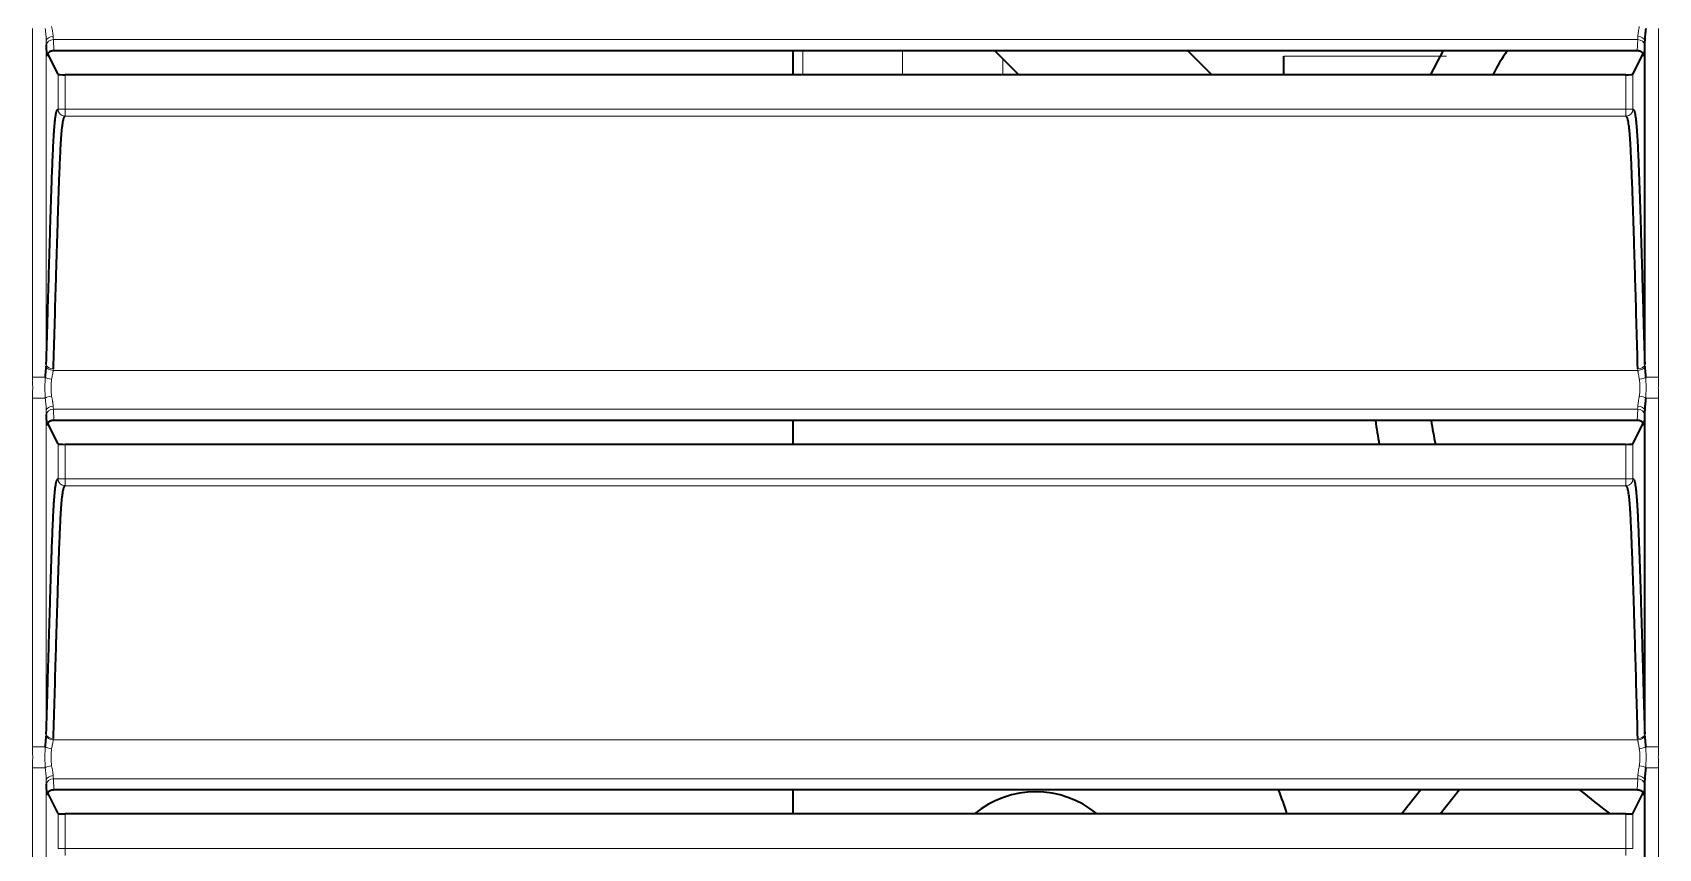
# Model space of a CAD drawing. Header units: inches. Extents: x -1096 to 3103, y -191 to 3207.
# Drawn here: x 618.4 to 677.4, y 1684.6 to 1714.2 of the extents above; entities that cross this region are included whole.
import ezdxf

# ---------------------------------------------------------------- set-up
doc = ezdxf.new("R2010")
doc.units = ezdxf.units.IN

msp = doc.modelspace()

# ---------------------------------------------------------------- linework, layer by layer
at = {"lineweight": 13}
for p, q in [((618.385, 1701.679), (618.385, 1714.313)), ((677.35, 1714.313), (677.35, 1701.679)), ((618.884, 1713.864), (618.884, 1702.131)), ((619.14, 1713.915), (619.157, 1713.51)), ((676.596, 1713.915), (619.14, 1713.915)), ((676.578, 1713.51), (676.596, 1713.915)), ((646.316, 1713.507), (646.316, 1712.639)), ((649.93, 1713.506), (649.93, 1712.637)), ((653.574, 1712.641), (653.574, 1713.222)), ((619.313, 1711.389), (619.313, 1712.657)), ((619.563, 1712.641), (619.563, 1711.389)), ((676.172, 1711.389), (676.172, 1712.641)), ((676.422, 1712.657), (676.422, 1711.389)), ((619.313, 1711.389), (619.563, 1711.389)), ((619.563, 1711.139), (619.563, 1711.389)), ((619.563, 1711.389), (676.172, 1711.389)), ((676.422, 1711.389), (676.172, 1711.389)), ((676.172, 1711.139), (676.172, 1711.389)), ((676.172, 1711.139), (619.563, 1711.139)), ((619.132, 1701.923), (676.604, 1701.923)), ((618.385, 1701.679), (618.848, 1701.679)), ((676.888, 1701.679), (677.35, 1701.679)), ((618.385, 1700.913), (618.848, 1700.913)), ((618.385, 1688.279), (618.385, 1700.913)), ((676.888, 1700.913), (677.35, 1700.913)), ((677.35, 1700.913), (677.35, 1688.279)), ((618.884, 1700.464), (618.884, 1688.731)), ((619.14, 1700.515), (619.157, 1700.11)), ((676.596, 1700.515), (619.14, 1700.515)), ((676.578, 1700.11), (676.596, 1700.515)), ((619.313, 1697.989), (619.313, 1699.257)), ((619.563, 1699.241), (619.563, 1697.989)), ((676.172, 1697.989), (676.172, 1699.241)), ((676.422, 1699.257), (676.422, 1697.989)), ((619.313, 1697.989), (619.563, 1697.989)), ((619.563, 1697.739), (619.563, 1697.989)), ((619.563, 1697.989), (676.172, 1697.989)), ((676.172, 1697.739), (619.563, 1697.739)), ((676.422, 1697.989), (676.172, 1697.989)), ((676.172, 1697.739), (676.172, 1697.989)), ((618.385, 1688.279), (618.848, 1688.279)), ((619.132, 1688.523), (676.604, 1688.523)), ((676.888, 1688.279), (677.35, 1688.279)), ((618.385, 1687.513), (618.848, 1687.513)), ((618.385, 1674.879), (618.385, 1687.513)), ((618.884, 1687.064), (618.884, 1675.331)), ((619.14, 1687.115), (619.157, 1686.71)), ((676.596, 1687.115), (619.14, 1687.115)), ((676.578, 1686.71), (676.596, 1687.115)), ((676.888, 1687.513), (677.35, 1687.513)), ((677.35, 1687.513), (677.35, 1674.879)), ((619.313, 1684.589), (619.313, 1685.857)), ((619.563, 1685.841), (619.563, 1684.589)), ((676.172, 1684.589), (676.172, 1685.841)), ((676.422, 1685.857), (676.422, 1684.589)), ((619.313, 1684.589), (619.563, 1684.589)), ((619.563, 1684.589), (676.172, 1684.589)), ((619.563, 1684.339), (619.563, 1684.589)), ((676.422, 1684.589), (676.172, 1684.589)), ((676.172, 1684.339), (676.172, 1684.589))]:
    msp.add_line(p, q, dxfattribs=at)
at = {"lineweight": 35}
for p, q in [((618.907, 1713.319), (618.89, 1713.72)), ((676.845, 1713.72), (676.828, 1713.319)), ((676.851, 1702.131), (676.851, 1713.864)), ((619.313, 1712.657), (618.937, 1713.403)), ((676.578, 1713.51), (619.157, 1713.51)), ((645.968, 1712.634), (645.968, 1713.502)), ((653.285, 1713.51), (654.154, 1712.641)), ((661.154, 1712.641), (660.285, 1713.51)), ((676.422, 1712.657), (676.797, 1713.403)), ((676.172, 1712.641), (619.563, 1712.641)), ((618.907, 1699.919), (618.89, 1700.32)), ((619.313, 1699.257), (618.937, 1700.003)), ((676.578, 1700.11), (619.157, 1700.11)), ((645.968, 1699.238), (645.968, 1700.107)), ((676.422, 1699.257), (676.797, 1700.003)), ((676.845, 1700.32), (676.828, 1699.919)), ((676.851, 1688.731), (676.851, 1700.464)), ((676.172, 1699.241), (619.563, 1699.241)), ((676.851, 1675.331), (676.851, 1687.064)), ((618.907, 1686.519), (618.89, 1686.92)), ((619.313, 1685.857), (618.937, 1686.603)), ((676.578, 1686.71), (619.157, 1686.71)), ((645.968, 1685.835), (645.968, 1686.703)), ((668.029, 1685.84), (668.722, 1686.71)), ((669.432, 1685.84), (670.125, 1686.71)), ((676.422, 1685.857), (676.797, 1686.603)), ((676.845, 1686.92), (676.828, 1686.519)), ((676.172, 1685.841), (619.563, 1685.841))]:
    msp.add_line(p, q, dxfattribs=at)
for centre, radius, start, end in [((688.368, 1703.141), 21.5, 151.16062, 153.77625), ((688.368, 1703.141), 19.5, 147.87563, 150.84), ((688.368, 1703.141), 21.5, 188.10563, 190.45125), ((688.368, 1703.141), 19.5, 188.94375, 191.5425), ((654.768, 1683.141), 3.5, 50.48438, 129.51562), ((654.768, 1683.141), 9.5, 16.50937, 22.06687), ((688.368, 1703.141), 21.5, 229.84312, 233.57813)]:
    msp.add_arc(centre, radius, start, end, dxfattribs=at)
at = {"lineweight": 13}
for centre, major_axis, ratio, start_param, end_param in [((619.134, 1713.864), (-0.25, -0.008), 0.665625, 4.69165, 6.236404), ((618.917, 1714.696), (0, 1.25), 0.034921, 2.299368, 2.466852), ((619.14, 1713.72), (-0.25, -0.011), 0.780579, 4.678329, 6.227322), ((619.167, 1714.696), (0, 1), 0.043651, 2.299368, 2.466852), ((676.568, 1714.696), (0, 1), 0.043651, 3.816333, 3.983817), ((676.596, 1713.72), (-0.25, 0.011), 0.780579, 3.197456, 4.746449), ((676.601, 1713.864), (-0.25, 0.008), 0.665625, 3.188374, 4.733128), ((676.818, 1714.696), (0, 1.25), 0.034921, 3.816334, 3.983818), ((619.563, 1711.389), (-0.066, 0.241), 0.999345, 1.301791, 2.872251), ((676.172, 1711.389), (-0.066, -0.241), 0.999345, 0.269342, 1.839802), ((619.132, 1702.079), (-0.249, 0.018), 0.625593, 0.115951, 1.616349), ((619.134, 1702.131), (-0.25, 0.007), 0.626591, 0.044795, 1.588394), ((676.601, 1702.131), (-0.25, -0.007), 0.626591, 1.553199, 3.096797), ((676.604, 1702.079), (-0.249, -0.018), 0.625593, 1.525244, 3.025641), ((619.079, 1701.679), (-0.248, 0.033), 0.303681, 0.408018, 1.610641), ((676.656, 1701.679), (-0.248, -0.033), 0.303681, 1.530952, 2.733575), ((619.079, 1700.913), (-0.248, -0.033), 0.303681, 4.672545, 5.875168), ((619.134, 1700.464), (-0.25, -0.008), 0.665625, 4.69165, 6.236404), ((619.167, 1701.296), (0, 1), 0.043651, 2.299368, 2.466852), ((676.568, 1701.296), (0, 1), 0.043651, 3.816333, 3.983817), ((676.601, 1700.464), (-0.25, 0.008), 0.665625, 3.188374, 4.733128), ((676.656, 1700.913), (-0.248, 0.033), 0.303681, 3.54961, 4.752233), ((618.917, 1701.296), (0, 1.25), 0.034921, 2.299368, 2.466852), ((619.14, 1700.32), (-0.25, -0.011), 0.780579, 4.678329, 6.227322), ((676.596, 1700.32), (-0.25, 0.011), 0.780579, 3.197456, 4.746449), ((676.818, 1701.296), (0, 1.25), 0.034921, 3.816334, 3.983818), ((619.563, 1697.989), (-0.066, 0.241), 0.999345, 1.301791, 2.872251), ((676.172, 1697.989), (-0.066, -0.241), 0.999345, 0.269342, 1.839802), ((619.079, 1688.279), (-0.248, 0.033), 0.303681, 0.408018, 1.610641), ((619.132, 1688.679), (-0.249, 0.018), 0.625593, 0.115951, 1.616349), ((619.134, 1688.731), (-0.25, 0.007), 0.626591, 0.044795, 1.588394), ((676.601, 1688.731), (-0.25, -0.007), 0.626591, 1.553199, 3.096797), ((676.604, 1688.679), (-0.249, -0.018), 0.625593, 1.525244, 3.025641), ((676.656, 1688.279), (-0.248, -0.033), 0.303681, 1.530952, 2.733575), ((619.079, 1687.513), (-0.248, -0.033), 0.303681, 4.672545, 5.875168), ((619.134, 1687.064), (-0.25, -0.008), 0.665625, 4.69165, 6.236404), ((618.917, 1687.896), (0, 1.25), 0.034921, 2.299368, 2.466852), ((619.14, 1686.92), (-0.25, -0.011), 0.780579, 4.678329, 6.227322), ((619.167, 1687.896), (0, 1), 0.043651, 2.299368, 2.466852), ((676.568, 1687.896), (0, 1), 0.043651, 3.816333, 3.983817), ((676.596, 1686.92), (-0.25, 0.011), 0.780579, 3.197456, 4.746449), ((676.601, 1687.064), (-0.25, 0.008), 0.665625, 3.188374, 4.733128), ((676.656, 1687.513), (-0.248, 0.033), 0.303681, 3.54961, 4.752233), ((676.818, 1687.896), (0, 1.25), 0.034921, 3.816334, 3.983818)]:
    msp.add_ellipse(centre, major_axis=major_axis, ratio=ratio, start_param=start_param, end_param=end_param, dxfattribs=at)
at = {"lineweight": 35}
for centre, start_param, end_param in [((619.563, 1712.658), 3.176499, 4.712389), ((676.172, 1712.658), 4.712389, 6.248279), ((619.563, 1699.258), 3.176499, 4.712389), ((676.172, 1699.258), 4.712389, 6.248279), ((619.563, 1685.858), 3.176499, 4.712389), ((676.172, 1685.858), 4.712389, 6.248279)]:
    msp.add_ellipse(centre, major_axis=(0.25, 0), ratio=0.06935, start_param=start_param, end_param=end_param, dxfattribs=at)
at = {"lineweight": 13}
for points, knots in [([(618.884, 1713.864), (618.884, 1713.899), (618.882, 1713.934), (618.877, 1714.008), (618.873, 1714.045), (618.863, 1714.157), (618.855, 1714.235), (618.848, 1714.313)], [0, 0, 0, 0, 0.25, 0.25, 0.5, 0.5, 1, 1, 1, 1]), ([(619.079, 1714.39), (619.09, 1714.324), (619.103, 1714.261), (619.116, 1714.185), (619.118, 1714.171), (619.123, 1714.141), (619.125, 1714.127), (619.131, 1714.084), (619.133, 1714.057), (619.134, 1714.03)], [0, 0, 0, 0, 0.5, 0.5, 0.625, 0.625, 0.75, 0.75, 1, 1, 1, 1]), ([(676.601, 1714.03), (676.602, 1714.057), (676.605, 1714.084), (676.612, 1714.14), (676.617, 1714.169), (676.627, 1714.23), (676.633, 1714.26), (676.645, 1714.324), (676.651, 1714.357), (676.656, 1714.39)], [0, 0, 0, 0, 0.25, 0.25, 0.5, 0.5, 0.75, 0.75, 1, 1, 1, 1]), ([(663.768, 1713.32), (665.1, 1713.319), (666.433, 1713.319), (668.398, 1713.319), (669.032, 1713.319), (669.665, 1713.319)], [0, 0, 0, 0, 0.677864, 0.677864, 1, 1, 1, 1]), ([(619.132, 1701.923), (619.127, 1701.874), (619.119, 1701.823), (619.104, 1701.743), (619.099, 1701.716), (619.089, 1701.66), (619.084, 1701.631), (619.079, 1701.602)], [0, 0, 0, 0, 0.5, 0.5, 0.75, 0.75, 1, 1, 1, 1]), ([(676.656, 1701.602), (676.647, 1701.66), (676.636, 1701.716), (676.621, 1701.796), (676.617, 1701.822), (676.611, 1701.861), (676.609, 1701.873), (676.606, 1701.898), (676.605, 1701.911), (676.604, 1701.923)], [0, 0, 0, 0, 0.5, 0.5, 0.75, 0.75, 0.875, 0.875, 1, 1, 1, 1]), ([(618.385, 1700.913), (618.385, 1700.977), (618.387, 1701.041), (618.389, 1701.169), (618.391, 1701.232), (618.391, 1701.36), (618.389, 1701.424), (618.387, 1701.551), (618.385, 1701.615), (618.385, 1701.679)], [0, 0, 0, 0, 0.25, 0.25, 0.5, 0.5, 0.75, 0.75, 1, 1, 1, 1]), ([(618.848, 1700.913), (618.845, 1700.945), (618.843, 1700.977), (618.84, 1701.04), (618.839, 1701.072), (618.836, 1701.167), (618.835, 1701.231), (618.835, 1701.327), (618.835, 1701.359), (618.836, 1701.424), (618.837, 1701.456), (618.839, 1701.52), (618.84, 1701.552), (618.843, 1701.615), (618.845, 1701.647), (618.848, 1701.679)], [0, 0, 0, 0, 0.125, 0.125, 0.25, 0.25, 0.5, 0.5, 0.625, 0.625, 0.75, 0.75, 0.875, 0.875, 1, 1, 1, 1]), ([(619.079, 1701.602), (619.075, 1701.577), (619.072, 1701.552), (619.066, 1701.502), (619.064, 1701.477), (619.061, 1701.426), (619.059, 1701.4), (619.058, 1701.348), (619.057, 1701.322), (619.057, 1701.243), (619.059, 1701.192), (619.064, 1701.115), (619.066, 1701.09), (619.072, 1701.04), (619.075, 1701.015), (619.079, 1700.99)], [0, 0, 0, 0, 0.125, 0.125, 0.25, 0.25, 0.375, 0.375, 0.5, 0.5, 0.75, 0.75, 0.875, 0.875, 1, 1, 1, 1]), ([(676.656, 1700.99), (676.66, 1701.015), (676.663, 1701.04), (676.669, 1701.09), (676.671, 1701.115), (676.675, 1701.166), (676.676, 1701.192), (676.677, 1701.244), (676.678, 1701.27), (676.678, 1701.349), (676.676, 1701.4), (676.671, 1701.477), (676.669, 1701.502), (676.663, 1701.552), (676.66, 1701.577), (676.656, 1701.602)], [0, 0, 0, 0, 0.125, 0.125, 0.25, 0.25, 0.375, 0.375, 0.5, 0.5, 0.75, 0.75, 0.875, 0.875, 1, 1, 1, 1]), ([(676.888, 1701.679), (676.89, 1701.647), (676.892, 1701.615), (676.895, 1701.552), (676.897, 1701.52), (676.899, 1701.425), (676.9, 1701.361), (676.9, 1701.265), (676.9, 1701.233), (676.899, 1701.169), (676.898, 1701.136), (676.897, 1701.072), (676.895, 1701.04), (676.892, 1700.977), (676.89, 1700.945), (676.888, 1700.913)], [0, 0, 0, 0, 0.125, 0.125, 0.25, 0.25, 0.5, 0.5, 0.625, 0.625, 0.75, 0.75, 0.875, 0.875, 1, 1, 1, 1]), ([(677.35, 1701.679), (677.35, 1701.615), (677.349, 1701.551), (677.346, 1701.424), (677.345, 1701.36), (677.345, 1701.232), (677.346, 1701.168), (677.349, 1701.041), (677.35, 1700.977), (677.35, 1700.913)], [0, 0, 0, 0, 0.25, 0.25, 0.5, 0.5, 0.75, 0.75, 1, 1, 1, 1]), ([(618.884, 1700.464), (618.884, 1700.499), (618.882, 1700.534), (618.877, 1700.608), (618.873, 1700.645), (618.863, 1700.757), (618.855, 1700.835), (618.848, 1700.913)], [0, 0, 0, 0, 0.25, 0.25, 0.5, 0.5, 1, 1, 1, 1]), ([(619.079, 1700.99), (619.09, 1700.924), (619.103, 1700.861), (619.116, 1700.785), (619.118, 1700.771), (619.123, 1700.741), (619.125, 1700.727), (619.131, 1700.684), (619.133, 1700.657), (619.134, 1700.63)], [0, 0, 0, 0, 0.5, 0.5, 0.625, 0.625, 0.75, 0.75, 1, 1, 1, 1]), ([(676.601, 1700.63), (676.602, 1700.657), (676.605, 1700.684), (676.612, 1700.74), (676.617, 1700.769), (676.627, 1700.83), (676.633, 1700.86), (676.645, 1700.924), (676.651, 1700.957), (676.656, 1700.99)], [0, 0, 0, 0, 0.25, 0.25, 0.5, 0.5, 0.75, 0.75, 1, 1, 1, 1]), ([(618.385, 1687.513), (618.385, 1687.577), (618.387, 1687.641), (618.389, 1687.769), (618.391, 1687.832), (618.391, 1687.96), (618.389, 1688.024), (618.387, 1688.151), (618.385, 1688.215), (618.385, 1688.279)], [0, 0, 0, 0, 0.25, 0.25, 0.5, 0.5, 0.75, 0.75, 1, 1, 1, 1]), ([(618.848, 1687.513), (618.845, 1687.545), (618.843, 1687.577), (618.84, 1687.64), (618.839, 1687.672), (618.836, 1687.767), (618.835, 1687.831), (618.835, 1687.927), (618.835, 1687.959), (618.836, 1688.024), (618.837, 1688.056), (618.839, 1688.12), (618.84, 1688.152), (618.843, 1688.215), (618.845, 1688.247), (618.848, 1688.279)], [0, 0, 0, 0, 0.125, 0.125, 0.25, 0.25, 0.5, 0.5, 0.625, 0.625, 0.75, 0.75, 0.875, 0.875, 1, 1, 1, 1]), ([(619.079, 1688.202), (619.075, 1688.177), (619.072, 1688.152), (619.066, 1688.102), (619.064, 1688.077), (619.061, 1688.026), (619.059, 1688), (619.058, 1687.948), (619.057, 1687.922), (619.057, 1687.843), (619.059, 1687.792), (619.064, 1687.715), (619.066, 1687.69), (619.072, 1687.64), (619.075, 1687.615), (619.079, 1687.59)], [0, 0, 0, 0, 0.125, 0.125, 0.25, 0.25, 0.375, 0.375, 0.5, 0.5, 0.75, 0.75, 0.875, 0.875, 1, 1, 1, 1]), ([(619.132, 1688.523), (619.127, 1688.474), (619.119, 1688.423), (619.104, 1688.343), (619.099, 1688.316), (619.089, 1688.26), (619.084, 1688.231), (619.079, 1688.202)], [0, 0, 0, 0, 0.5, 0.5, 0.75, 0.75, 1, 1, 1, 1]), ([(676.656, 1688.202), (676.647, 1688.26), (676.636, 1688.316), (676.621, 1688.396), (676.617, 1688.422), (676.611, 1688.461), (676.609, 1688.473), (676.606, 1688.498), (676.605, 1688.511), (676.604, 1688.523)], [0, 0, 0, 0, 0.5, 0.5, 0.75, 0.75, 0.875, 0.875, 1, 1, 1, 1]), ([(676.656, 1687.59), (676.66, 1687.615), (676.663, 1687.64), (676.669, 1687.69), (676.671, 1687.715), (676.675, 1687.766), (676.676, 1687.792), (676.677, 1687.844), (676.678, 1687.87), (676.678, 1687.949), (676.676, 1688), (676.671, 1688.077), (676.669, 1688.102), (676.663, 1688.152), (676.66, 1688.177), (676.656, 1688.202)], [0, 0, 0, 0, 0.125, 0.125, 0.25, 0.25, 0.375, 0.375, 0.5, 0.5, 0.75, 0.75, 0.875, 0.875, 1, 1, 1, 1]), ([(676.888, 1688.279), (676.89, 1688.247), (676.892, 1688.215), (676.895, 1688.152), (676.897, 1688.12), (676.899, 1688.025), (676.9, 1687.961), (676.9, 1687.865), (676.9, 1687.833), (676.899, 1687.769), (676.898, 1687.736), (676.897, 1687.672), (676.895, 1687.64), (676.892, 1687.577), (676.89, 1687.545), (676.888, 1687.513)], [0, 0, 0, 0, 0.125, 0.125, 0.25, 0.25, 0.5, 0.5, 0.625, 0.625, 0.75, 0.75, 0.875, 0.875, 1, 1, 1, 1]), ([(677.35, 1688.279), (677.35, 1688.215), (677.349, 1688.151), (677.346, 1688.024), (677.345, 1687.96), (677.345, 1687.832), (677.346, 1687.768), (677.349, 1687.641), (677.35, 1687.577), (677.35, 1687.513)], [0, 0, 0, 0, 0.25, 0.25, 0.5, 0.5, 0.75, 0.75, 1, 1, 1, 1]), ([(618.884, 1687.064), (618.884, 1687.099), (618.882, 1687.134), (618.877, 1687.208), (618.873, 1687.245), (618.863, 1687.357), (618.855, 1687.435), (618.848, 1687.513)], [0, 0, 0, 0, 0.25, 0.25, 0.5, 0.5, 1, 1, 1, 1]), ([(619.079, 1687.59), (619.09, 1687.524), (619.103, 1687.461), (619.116, 1687.385), (619.118, 1687.371), (619.123, 1687.341), (619.125, 1687.327), (619.131, 1687.284), (619.133, 1687.257), (619.134, 1687.23)], [0, 0, 0, 0, 0.5, 0.5, 0.625, 0.625, 0.75, 0.75, 1, 1, 1, 1]), ([(676.601, 1687.23), (676.602, 1687.257), (676.605, 1687.284), (676.612, 1687.34), (676.617, 1687.369), (676.627, 1687.43), (676.633, 1687.46), (676.645, 1687.524), (676.651, 1687.557), (676.656, 1687.59)], [0, 0, 0, 0, 0.25, 0.25, 0.5, 0.5, 0.75, 0.75, 1, 1, 1, 1])]:
    msp.add_open_spline(points, degree=3, knots=knots, dxfattribs=at)
at = {"lineweight": 35}
for points, knots in [([(676.888, 1714.313), (676.884, 1714.274), (676.88, 1714.235), (676.873, 1714.157), (676.869, 1714.119), (676.862, 1714.044), (676.859, 1714.007), (676.853, 1713.934), (676.852, 1713.899), (676.851, 1713.864)], [0, 0, 0, 0, 0.25, 0.25, 0.5, 0.5, 0.75, 0.75, 1, 1, 1, 1]), ([(619.157, 1713.51), (619.141, 1713.51), (619.125, 1713.509), (619.101, 1713.505), (619.094, 1713.503), (619.078, 1713.5), (619.07, 1713.498), (619.048, 1713.491), (619.034, 1713.485), (619.007, 1713.471), (618.994, 1713.463), (618.971, 1713.445), (618.961, 1713.436), (618.947, 1713.42), (618.943, 1713.415), (618.935, 1713.404), (618.931, 1713.398), (618.922, 1713.381), (618.917, 1713.369), (618.91, 1713.344), (618.908, 1713.332), (618.907, 1713.319)], [0, 0, 0, 0, 0.125, 0.125, 0.1875, 0.1875, 0.25, 0.25, 0.375, 0.375, 0.5, 0.5, 0.625, 0.625, 0.6875, 0.6875, 0.75, 0.75, 0.875, 0.875, 1, 1, 1, 1]), ([(663.768, 1712.636), (663.768, 1712.643), (663.768, 1712.65), (663.768, 1712.76), (663.768, 1712.867), (663.768, 1713.032), (663.768, 1713.089), (663.768, 1713.174), (663.768, 1713.203), (663.768, 1713.261), (663.768, 1713.29), (663.768, 1713.32)], [0, 0, 0, 0, 0.034458, 0.034458, 0.517229, 0.517229, 0.758614, 0.758614, 0.879307, 0.879307, 1, 1, 1, 1]), ([(676.828, 1713.319), (676.828, 1713.332), (676.826, 1713.344), (676.821, 1713.362), (676.818, 1713.368), (676.813, 1713.381), (676.811, 1713.386), (676.801, 1713.404), (676.793, 1713.415), (676.775, 1713.436), (676.764, 1713.445), (676.741, 1713.463), (676.729, 1713.471), (676.709, 1713.481), (676.702, 1713.484), (676.687, 1713.49), (676.68, 1713.493), (676.658, 1713.5), (676.642, 1713.504), (676.61, 1713.509), (676.594, 1713.51), (676.578, 1713.51)], [0, 0, 0, 0, 0.125, 0.125, 0.1875, 0.1875, 0.25, 0.25, 0.375, 0.375, 0.5, 0.5, 0.625, 0.625, 0.6875, 0.6875, 0.75, 0.75, 0.875, 0.875, 1, 1, 1, 1]), ([(618.884, 1702.131), (618.899, 1702.653), (618.914, 1703.175), (618.936, 1703.953), (618.943, 1704.213), (618.958, 1704.73), (618.966, 1704.988), (618.981, 1705.502), (618.988, 1705.758), (619.004, 1706.268), (619.011, 1706.522), (619.027, 1707.026), (619.034, 1707.276), (619.05, 1707.772), (619.058, 1708.018), (619.07, 1708.38), (619.074, 1708.5), (619.081, 1708.678), (619.083, 1708.737), (619.087, 1708.855), (619.089, 1708.913), (619.095, 1709.086), (619.104, 1709.313), (619.113, 1709.531), (619.126, 1709.849), (619.136, 1710.049), (619.151, 1710.323), (619.156, 1710.41), (619.162, 1710.512), (619.163, 1710.532), (619.166, 1710.571), (619.17, 1710.629), (619.174, 1710.683), (619.182, 1710.786), (619.187, 1710.848), (619.198, 1710.96), (619.204, 1711.01), (619.22, 1711.142), (619.232, 1711.206), (619.246, 1711.267), (619.249, 1711.278), (619.255, 1711.298), (619.258, 1711.307), (619.266, 1711.332), (619.272, 1711.345), (619.284, 1711.366), (619.29, 1711.373), (619.301, 1711.384), (619.307, 1711.388), (619.313, 1711.389)], [0, 0, 0, 0, 0.125, 0.125, 0.1875, 0.1875, 0.25, 0.25, 0.3125, 0.3125, 0.375, 0.375, 0.4375, 0.4375, 0.5, 0.5, 0.53125, 0.53125, 0.546875, 0.546875, 0.5625, 0.5625, 0.59375, 0.625, 0.625, 0.6875, 0.6875, 0.71875, 0.71875, 0.726562, 0.726562, 0.734375, 0.75, 0.75, 0.78125, 0.78125, 0.8125, 0.8125, 0.875, 0.875, 0.890625, 0.890625, 0.90625, 0.90625, 0.9375, 0.9375, 0.96875, 0.96875, 1, 1, 1, 1]), ([(676.422, 1711.389), (676.428, 1711.388), (676.434, 1711.384), (676.446, 1711.373), (676.451, 1711.366), (676.463, 1711.345), (676.469, 1711.332), (676.478, 1711.307), (676.481, 1711.298), (676.486, 1711.278), (676.489, 1711.267), (676.504, 1711.207), (676.515, 1711.142), (676.532, 1711.01), (676.537, 1710.96), (676.548, 1710.849), (676.553, 1710.786), (676.561, 1710.683), (676.564, 1710.647), (676.569, 1710.572), (676.572, 1710.533), (676.58, 1710.41), (676.585, 1710.323), (676.599, 1710.05), (676.609, 1709.849), (676.622, 1709.531), (676.631, 1709.314), (676.64, 1709.087), (676.646, 1708.913), (676.648, 1708.855), (676.653, 1708.738), (676.655, 1708.679), (676.661, 1708.501), (676.665, 1708.381), (676.677, 1708.018), (676.685, 1707.773), (676.701, 1707.277), (676.709, 1707.026), (676.724, 1706.522), (676.732, 1706.268), (676.747, 1705.758), (676.754, 1705.502), (676.769, 1704.988), (676.777, 1704.73), (676.792, 1704.213), (676.799, 1703.954), (676.821, 1703.175), (676.836, 1702.653), (676.851, 1702.131)], [0, 0, 0, 0, 0.03125, 0.03125, 0.0625, 0.0625, 0.09375, 0.09375, 0.109375, 0.109375, 0.125, 0.125, 0.1875, 0.1875, 0.21875, 0.21875, 0.25, 0.25, 0.265625, 0.265625, 0.28125, 0.28125, 0.3125, 0.3125, 0.375, 0.375, 0.40625, 0.4375, 0.4375, 0.453125, 0.453125, 0.46875, 0.46875, 0.5, 0.5, 0.5625, 0.5625, 0.625, 0.625, 0.6875, 0.6875, 0.75, 0.75, 0.8125, 0.8125, 0.875, 0.875, 1, 1, 1, 1]), ([(619.563, 1711.139), (619.557, 1711.138), (619.551, 1711.135), (619.54, 1711.124), (619.534, 1711.116), (619.522, 1711.096), (619.516, 1711.083), (619.507, 1711.059), (619.505, 1711.05), (619.499, 1711.03), (619.496, 1711.019), (619.481, 1710.959), (619.47, 1710.895), (619.453, 1710.764), (619.447, 1710.714), (619.436, 1710.603), (619.43, 1710.54), (619.422, 1710.437), (619.419, 1710.401), (619.415, 1710.344), (619.414, 1710.325), (619.411, 1710.286), (619.41, 1710.265), (619.404, 1710.163), (619.398, 1710.077), (619.388, 1709.895), (619.384, 1709.799), (619.374, 1709.601), (619.365, 1709.396), (619.356, 1709.18), (619.347, 1708.959), (619.343, 1708.847), (619.335, 1708.618), (619.331, 1708.502), (619.322, 1708.267), (619.318, 1708.149), (619.306, 1707.79), (619.298, 1707.547), (619.283, 1707.057), (619.275, 1706.809), (619.26, 1706.31), (619.252, 1706.06), (619.237, 1705.556), (619.23, 1705.303), (619.207, 1704.541), (619.193, 1704.03), (619.163, 1703.005), (619.149, 1702.49), (619.134, 1701.974)], [0, 0, 0, 0, 0.03125, 0.03125, 0.0625, 0.0625, 0.09375, 0.09375, 0.109375, 0.109375, 0.125, 0.125, 0.1875, 0.1875, 0.21875, 0.21875, 0.25, 0.25, 0.265625, 0.265625, 0.273437, 0.273437, 0.28125, 0.28125, 0.3125, 0.3125, 0.34375, 0.34375, 0.375, 0.40625, 0.40625, 0.4375, 0.4375, 0.46875, 0.46875, 0.5, 0.5, 0.5625, 0.5625, 0.625, 0.625, 0.6875, 0.6875, 0.75, 0.75, 0.875, 0.875, 1, 1, 1, 1]), ([(676.601, 1701.974), (676.586, 1702.489), (676.572, 1703.004), (676.543, 1704.028), (676.528, 1704.538), (676.506, 1705.299), (676.498, 1705.552), (676.483, 1706.055), (676.476, 1706.306), (676.461, 1706.804), (676.453, 1707.051), (676.437, 1707.541), (676.429, 1707.784), (676.417, 1708.142), (676.413, 1708.261), (676.405, 1708.496), (676.401, 1708.612), (676.392, 1708.841), (676.388, 1708.954), (676.379, 1709.175), (676.37, 1709.392), (676.361, 1709.597), (676.352, 1709.795), (676.347, 1709.891), (676.337, 1710.074), (676.332, 1710.161), (676.325, 1710.263), (676.324, 1710.283), (676.321, 1710.323), (676.317, 1710.381), (676.313, 1710.435), (676.305, 1710.539), (676.3, 1710.601), (676.288, 1710.713), (676.283, 1710.763), (676.266, 1710.894), (676.254, 1710.959), (676.24, 1711.018), (676.237, 1711.029), (676.231, 1711.049), (676.228, 1711.058), (676.219, 1711.083), (676.213, 1711.096), (676.201, 1711.116), (676.196, 1711.124), (676.184, 1711.135), (676.178, 1711.138), (676.172, 1711.139)], [0, 0, 0, 0, 0.125, 0.125, 0.25, 0.25, 0.3125, 0.3125, 0.375, 0.375, 0.4375, 0.4375, 0.5, 0.5, 0.53125, 0.53125, 0.5625, 0.5625, 0.59375, 0.59375, 0.625, 0.65625, 0.65625, 0.6875, 0.6875, 0.71875, 0.71875, 0.726563, 0.726563, 0.734375, 0.75, 0.75, 0.78125, 0.78125, 0.8125, 0.8125, 0.875, 0.875, 0.890625, 0.890625, 0.90625, 0.90625, 0.9375, 0.9375, 0.96875, 0.96875, 1, 1, 1, 1]), ([(618.848, 1701.679), (618.851, 1701.713), (618.854, 1701.748), (618.861, 1701.817), (618.864, 1701.851), (618.871, 1701.917), (618.874, 1701.95), (618.879, 1702.016), (618.881, 1702.048), (618.883, 1702.079)], [0, 0, 0, 0, 0.25, 0.25, 0.5, 0.5, 0.75, 0.75, 1, 1, 1, 1]), ([(676.853, 1702.079), (676.854, 1702.048), (676.856, 1702.015), (676.862, 1701.95), (676.865, 1701.917), (676.874, 1701.817), (676.881, 1701.748), (676.888, 1701.679)], [0, 0, 0, 0, 0.25, 0.25, 0.5, 0.5, 1, 1, 1, 1]), ([(676.888, 1700.913), (676.884, 1700.874), (676.88, 1700.835), (676.873, 1700.757), (676.869, 1700.719), (676.862, 1700.644), (676.859, 1700.607), (676.853, 1700.534), (676.852, 1700.499), (676.851, 1700.464)], [0, 0, 0, 0, 0.25, 0.25, 0.5, 0.5, 0.75, 0.75, 1, 1, 1, 1]), ([(619.157, 1700.11), (619.141, 1700.11), (619.125, 1700.109), (619.101, 1700.105), (619.094, 1700.103), (619.078, 1700.1), (619.07, 1700.098), (619.048, 1700.091), (619.034, 1700.085), (619.007, 1700.071), (618.994, 1700.063), (618.971, 1700.045), (618.961, 1700.036), (618.947, 1700.02), (618.943, 1700.015), (618.935, 1700.004), (618.931, 1699.998), (618.922, 1699.981), (618.917, 1699.969), (618.91, 1699.944), (618.908, 1699.932), (618.907, 1699.919)], [0, 0, 0, 0, 0.125, 0.125, 0.1875, 0.1875, 0.25, 0.25, 0.375, 0.375, 0.5, 0.5, 0.625, 0.625, 0.6875, 0.6875, 0.75, 0.75, 0.875, 0.875, 1, 1, 1, 1]), ([(676.828, 1699.919), (676.828, 1699.932), (676.826, 1699.944), (676.821, 1699.962), (676.818, 1699.968), (676.813, 1699.981), (676.811, 1699.986), (676.801, 1700.004), (676.793, 1700.015), (676.775, 1700.036), (676.764, 1700.045), (676.741, 1700.063), (676.729, 1700.071), (676.709, 1700.081), (676.702, 1700.084), (676.687, 1700.09), (676.68, 1700.093), (676.658, 1700.1), (676.642, 1700.104), (676.61, 1700.109), (676.594, 1700.11), (676.578, 1700.11)], [0, 0, 0, 0, 0.125, 0.125, 0.1875, 0.1875, 0.25, 0.25, 0.375, 0.375, 0.5, 0.5, 0.625, 0.625, 0.6875, 0.6875, 0.75, 0.75, 0.875, 0.875, 1, 1, 1, 1]), ([(618.884, 1688.731), (618.899, 1689.253), (618.914, 1689.775), (618.936, 1690.553), (618.943, 1690.813), (618.958, 1691.33), (618.966, 1691.588), (618.981, 1692.102), (618.988, 1692.358), (619.004, 1692.868), (619.011, 1693.122), (619.027, 1693.626), (619.034, 1693.876), (619.05, 1694.372), (619.058, 1694.618), (619.07, 1694.98), (619.074, 1695.1), (619.081, 1695.278), (619.083, 1695.337), (619.087, 1695.455), (619.089, 1695.513), (619.095, 1695.686), (619.104, 1695.913), (619.113, 1696.131), (619.126, 1696.449), (619.136, 1696.649), (619.151, 1696.923), (619.156, 1697.01), (619.162, 1697.112), (619.163, 1697.132), (619.166, 1697.171), (619.17, 1697.229), (619.174, 1697.283), (619.182, 1697.386), (619.187, 1697.448), (619.198, 1697.56), (619.204, 1697.61), (619.22, 1697.742), (619.232, 1697.806), (619.246, 1697.867), (619.249, 1697.878), (619.255, 1697.898), (619.258, 1697.907), (619.266, 1697.932), (619.272, 1697.945), (619.284, 1697.966), (619.29, 1697.973), (619.301, 1697.984), (619.307, 1697.988), (619.313, 1697.989)], [0, 0, 0, 0, 0.125, 0.125, 0.1875, 0.1875, 0.25, 0.25, 0.3125, 0.3125, 0.375, 0.375, 0.4375, 0.4375, 0.5, 0.5, 0.53125, 0.53125, 0.546875, 0.546875, 0.5625, 0.5625, 0.59375, 0.625, 0.625, 0.6875, 0.6875, 0.71875, 0.71875, 0.726562, 0.726562, 0.734375, 0.75, 0.75, 0.78125, 0.78125, 0.8125, 0.8125, 0.875, 0.875, 0.890625, 0.890625, 0.90625, 0.90625, 0.9375, 0.9375, 0.96875, 0.96875, 1, 1, 1, 1]), ([(619.563, 1697.739), (619.557, 1697.738), (619.551, 1697.735), (619.54, 1697.724), (619.534, 1697.716), (619.522, 1697.696), (619.516, 1697.683), (619.507, 1697.659), (619.505, 1697.65), (619.499, 1697.63), (619.496, 1697.619), (619.481, 1697.559), (619.47, 1697.495), (619.453, 1697.364), (619.447, 1697.314), (619.436, 1697.203), (619.43, 1697.14), (619.422, 1697.037), (619.419, 1697.001), (619.415, 1696.944), (619.414, 1696.925), (619.411, 1696.886), (619.41, 1696.865), (619.404, 1696.763), (619.398, 1696.677), (619.388, 1696.495), (619.384, 1696.399), (619.374, 1696.201), (619.365, 1695.996), (619.356, 1695.78), (619.347, 1695.559), (619.343, 1695.447), (619.335, 1695.218), (619.331, 1695.102), (619.322, 1694.867), (619.318, 1694.749), (619.306, 1694.39), (619.298, 1694.147), (619.283, 1693.657), (619.275, 1693.409), (619.26, 1692.91), (619.252, 1692.66), (619.237, 1692.156), (619.23, 1691.903), (619.207, 1691.141), (619.193, 1690.63), (619.163, 1689.605), (619.149, 1689.09), (619.134, 1688.574)], [0, 0, 0, 0, 0.03125, 0.03125, 0.0625, 0.0625, 0.09375, 0.09375, 0.109375, 0.109375, 0.125, 0.125, 0.1875, 0.1875, 0.21875, 0.21875, 0.25, 0.25, 0.265625, 0.265625, 0.273438, 0.273438, 0.28125, 0.28125, 0.3125, 0.3125, 0.34375, 0.34375, 0.375, 0.40625, 0.40625, 0.4375, 0.4375, 0.46875, 0.46875, 0.5, 0.5, 0.5625, 0.5625, 0.625, 0.625, 0.6875, 0.6875, 0.75, 0.75, 0.875, 0.875, 1, 1, 1, 1]), ([(676.601, 1688.574), (676.586, 1689.089), (676.572, 1689.604), (676.543, 1690.628), (676.528, 1691.138), (676.506, 1691.899), (676.498, 1692.152), (676.483, 1692.655), (676.476, 1692.906), (676.461, 1693.404), (676.453, 1693.651), (676.437, 1694.141), (676.429, 1694.384), (676.417, 1694.742), (676.413, 1694.861), (676.405, 1695.096), (676.401, 1695.212), (676.392, 1695.441), (676.388, 1695.554), (676.379, 1695.775), (676.37, 1695.992), (676.361, 1696.197), (676.352, 1696.395), (676.347, 1696.491), (676.337, 1696.674), (676.332, 1696.761), (676.325, 1696.863), (676.324, 1696.883), (676.321, 1696.923), (676.317, 1696.981), (676.313, 1697.035), (676.305, 1697.139), (676.3, 1697.201), (676.288, 1697.313), (676.283, 1697.363), (676.266, 1697.494), (676.254, 1697.559), (676.24, 1697.618), (676.237, 1697.629), (676.231, 1697.649), (676.228, 1697.658), (676.219, 1697.683), (676.213, 1697.696), (676.201, 1697.716), (676.196, 1697.724), (676.184, 1697.735), (676.178, 1697.738), (676.172, 1697.739)], [0, 0, 0, 0, 0.125, 0.125, 0.25, 0.25, 0.3125, 0.3125, 0.375, 0.375, 0.4375, 0.4375, 0.5, 0.5, 0.53125, 0.53125, 0.5625, 0.5625, 0.59375, 0.59375, 0.625, 0.65625, 0.65625, 0.6875, 0.6875, 0.71875, 0.71875, 0.726563, 0.726563, 0.734375, 0.75, 0.75, 0.78125, 0.78125, 0.8125, 0.8125, 0.875, 0.875, 0.890625, 0.890625, 0.90625, 0.90625, 0.9375, 0.9375, 0.96875, 0.96875, 1, 1, 1, 1]), ([(676.422, 1697.989), (676.428, 1697.988), (676.434, 1697.984), (676.446, 1697.973), (676.451, 1697.966), (676.463, 1697.945), (676.469, 1697.932), (676.478, 1697.907), (676.481, 1697.898), (676.486, 1697.878), (676.489, 1697.867), (676.504, 1697.807), (676.515, 1697.742), (676.532, 1697.61), (676.537, 1697.56), (676.548, 1697.449), (676.553, 1697.386), (676.561, 1697.283), (676.564, 1697.247), (676.569, 1697.172), (676.572, 1697.133), (676.58, 1697.01), (676.585, 1696.923), (676.599, 1696.65), (676.609, 1696.449), (676.622, 1696.131), (676.631, 1695.914), (676.64, 1695.687), (676.646, 1695.513), (676.648, 1695.455), (676.653, 1695.338), (676.655, 1695.279), (676.661, 1695.101), (676.665, 1694.981), (676.677, 1694.618), (676.685, 1694.373), (676.701, 1693.877), (676.709, 1693.626), (676.724, 1693.122), (676.732, 1692.868), (676.747, 1692.358), (676.754, 1692.102), (676.769, 1691.588), (676.777, 1691.33), (676.792, 1690.813), (676.799, 1690.554), (676.821, 1689.775), (676.836, 1689.253), (676.851, 1688.731)], [0, 0, 0, 0, 0.03125, 0.03125, 0.0625, 0.0625, 0.09375, 0.09375, 0.109375, 0.109375, 0.125, 0.125, 0.1875, 0.1875, 0.21875, 0.21875, 0.25, 0.25, 0.265625, 0.265625, 0.28125, 0.28125, 0.3125, 0.3125, 0.375, 0.375, 0.40625, 0.4375, 0.4375, 0.453125, 0.453125, 0.46875, 0.46875, 0.5, 0.5, 0.5625, 0.5625, 0.625, 0.625, 0.6875, 0.6875, 0.75, 0.75, 0.8125, 0.8125, 0.875, 0.875, 1, 1, 1, 1]), ([(618.848, 1688.279), (618.851, 1688.313), (618.854, 1688.348), (618.861, 1688.417), (618.864, 1688.451), (618.871, 1688.517), (618.874, 1688.55), (618.879, 1688.616), (618.881, 1688.648), (618.883, 1688.679)], [0, 0, 0, 0, 0.25, 0.25, 0.5, 0.5, 0.75, 0.75, 1, 1, 1, 1]), ([(676.853, 1688.679), (676.854, 1688.648), (676.856, 1688.615), (676.862, 1688.55), (676.865, 1688.517), (676.874, 1688.417), (676.881, 1688.348), (676.888, 1688.279)], [0, 0, 0, 0, 0.25, 0.25, 0.5, 0.5, 1, 1, 1, 1]), ([(676.888, 1687.513), (676.884, 1687.474), (676.88, 1687.435), (676.873, 1687.357), (676.869, 1687.319), (676.862, 1687.244), (676.859, 1687.207), (676.853, 1687.134), (676.852, 1687.099), (676.851, 1687.064)], [0, 0, 0, 0, 0.25, 0.25, 0.5, 0.5, 0.75, 0.75, 1, 1, 1, 1]), ([(619.157, 1686.71), (619.141, 1686.71), (619.125, 1686.709), (619.101, 1686.705), (619.094, 1686.703), (619.078, 1686.7), (619.07, 1686.698), (619.048, 1686.691), (619.034, 1686.685), (619.007, 1686.671), (618.994, 1686.663), (618.971, 1686.645), (618.961, 1686.636), (618.947, 1686.62), (618.943, 1686.615), (618.935, 1686.604), (618.931, 1686.598), (618.922, 1686.581), (618.917, 1686.569), (618.91, 1686.544), (618.908, 1686.532), (618.907, 1686.519)], [0, 0, 0, 0, 0.125, 0.125, 0.1875, 0.1875, 0.25, 0.25, 0.375, 0.375, 0.5, 0.5, 0.625, 0.625, 0.6875, 0.6875, 0.75, 0.75, 0.875, 0.875, 1, 1, 1, 1]), ([(676.828, 1686.519), (676.828, 1686.532), (676.826, 1686.544), (676.821, 1686.562), (676.818, 1686.568), (676.813, 1686.581), (676.811, 1686.586), (676.801, 1686.604), (676.793, 1686.615), (676.775, 1686.636), (676.764, 1686.645), (676.741, 1686.663), (676.729, 1686.671), (676.709, 1686.681), (676.702, 1686.684), (676.687, 1686.69), (676.68, 1686.693), (676.658, 1686.7), (676.642, 1686.704), (676.61, 1686.709), (676.594, 1686.71), (676.578, 1686.71)], [0, 0, 0, 0, 0.125, 0.125, 0.1875, 0.1875, 0.25, 0.25, 0.375, 0.375, 0.5, 0.5, 0.625, 0.625, 0.6875, 0.6875, 0.75, 0.75, 0.875, 0.875, 1, 1, 1, 1])]:
    msp.add_open_spline(points, degree=3, knots=knots, dxfattribs=at)
at = {"lineweight": 13}
for points in [[(618.883, 1702.079), (618.884, 1702.096), (618.884, 1702.114), (618.884, 1702.131)], [(619.134, 1701.974), (619.134, 1701.957), (619.133, 1701.94), (619.132, 1701.923)], [(676.604, 1701.923), (676.602, 1701.94), (676.601, 1701.957), (676.601, 1701.974)], [(676.851, 1702.131), (676.851, 1702.114), (676.852, 1702.096), (676.853, 1702.079)], [(618.883, 1688.679), (618.884, 1688.696), (618.884, 1688.714), (618.884, 1688.731)], [(619.134, 1688.574), (619.134, 1688.557), (619.133, 1688.54), (619.132, 1688.523)], [(676.604, 1688.523), (676.602, 1688.54), (676.601, 1688.557), (676.601, 1688.574)], [(676.851, 1688.731), (676.851, 1688.714), (676.852, 1688.696), (676.853, 1688.679)]]:
    msp.add_open_spline(points, degree=3, dxfattribs=at)

doc.saveas('drawing.dxf')
